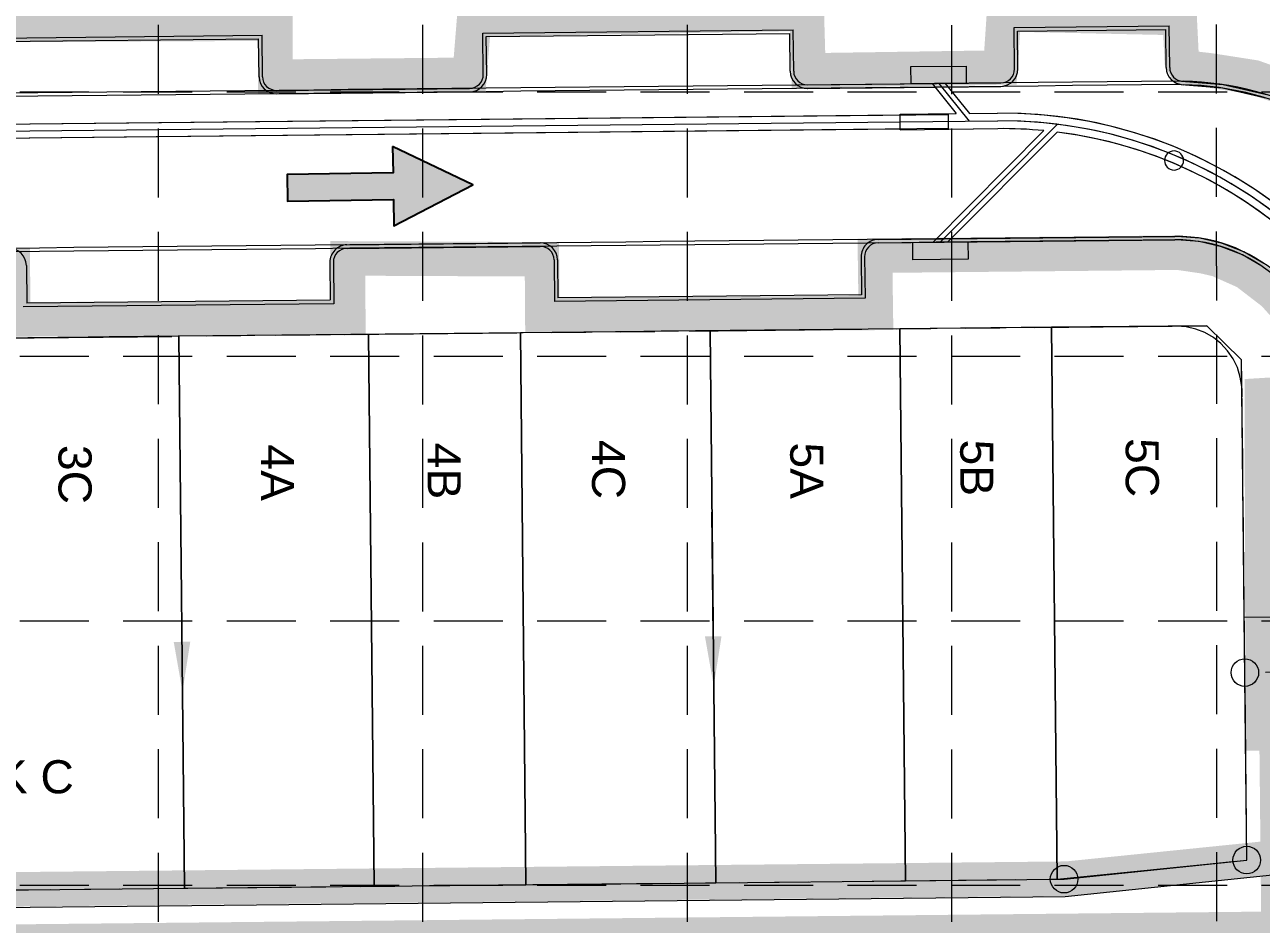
# Model space of a CAD drawing. Extents: x 2509062 to 2510599, y 7103311 to 7105769.
# Drawn here: x 2510002.9 to 2510182.1, y 7105109.3 to 7105239.7 of the extents above; entities that cross this region are included whole.
import ezdxf
from ezdxf.enums import TextEntityAlignment as Align

# ---------------------------------------------------------------- set-up
doc = ezdxf.new("R2010")
doc.units = 0
doc.header["$LTSCALE"] = 40
doc.header["$MEASUREMENT"] = 0
for name, pattern in [('DASHED', [0.75, 0.5, -0.25]), ('HIDDEN', [0.375, 0.25, -0.125]), ('PHANTOM2', [1.25, 0.625, -0.125, 0.125, -0.125, 0.125, -0.125])]:
    doc.linetypes.add(name, pattern=pattern)
for name, color, linetype in [('1 EROSION BLANKET', 84, 'Continuous'), ('C-FLOW-ARRW-2', 7, 'Continuous'), ('C-TOPO-TINN-BACK', 4, 'Continuous'), ('C-TOPO-TINN-CONST', 5, 'Continuous'), ('C-TOPO-TINN-FACE', 2, 'Continuous'), ('C-TOPO-TINN-RTWY', 3, 'Continuous'), ('GRID', 254, 'DASHED'), ('STORM', 5, 'Continuous'), ('XHO461B_PT$0$V-BNDY-N-P2', 2, 'PHANTOM2'), ('XHO461C_PT$0$V-AREA', 6, 'Continuous'), ('XHO461C_PT$0$V-BNDY-N-P3', 3, 'PHANTOM2'), ('XHO461C_PT$0$V-PROP-CORN-N', 2, 'Continuous'), ('XHO461C_PT$0$V-PROP-SUBD-IDEN-BLOK-N-P3', 7, 'Continuous'), ('XHO461C_PT$0$V-PROP-SUBD-IDEN-N-P3', 7, 'Continuous'), ('XHO461C_PT$0$V-PROP-SUBD-N-P3', 7, 'Continuous'), ('XHO461C_PT$0$V-RWAY-CNTR-DETL-N-P3', 2, 'Continuous'), ('XHO461C_PT$0$V-RWAY-LINE-N-P3', 4, 'PHANTOM2'), ('XHO461C_PV$0$C-PHASE-BNDY', 3, 'Continuous'), ('XHO461C_PV$0$C-ROAD-BACK-N', 4, 'Continuous'), ('XHO461C_PV$0$C-ROAD-FACE-N', 2, 'Continuous'), ('XHO461C_PV$0$C-ROAD-FACE-PH2', 12, 'Continuous')]:
    doc.layers.add(name, color=color, linetype=linetype)
doc.styles.get("Standard").update_dxf_attribs({"font": 'ARIAL.TTF'})

msp = doc.modelspace()

# ---------------------------------------------------------------- linework, layer by layer
msp.add_lwpolyline([(2510056.24, 7105222.08), (2510056.3, 7105218.25), (2510040.94, 7105218), (2510041, 7105214.16), (2510056.36, 7105214.41), (2510056.42, 7105210.57), (2510067.85, 7105216.51), (2510056.24, 7105222.08)], close=True)
at = {"color": 254}
for points in [[(2510056.42, 7105210.57), (2510056.24, 7105222.08), (2510067.85, 7105216.51), (2510056.24, 7105222.08)], [(2510040.94, 7105218), (2510041, 7105214.16), (2510056.3, 7105218.25), (2510056.36, 7105214.41)]]:
    msp.add_solid(points, dxfattribs=at)
at = {"layer": '1 EROSION BLANKET', "linetype": 'Continuous', "const_width": 5}
for points in [[(2510189.57, 7105229.14), (2510181.09, 7105232.12), (2510174.69, 7105233.12), (2510171.18, 7105233.53), (2510170.62, 7105234.65), (2510170.32, 7105240.7), (2510144.85, 7105241.25), (2510144.33, 7105233.53), (2510140.47, 7105233.47), (2510116.52, 7105233.11), (2510116.28, 7105241.32), (2510068.05, 7105240.51), (2510067.4, 7105232.48), (2510039.23, 7105232.2), (2510039.23, 7105239.89), (2509990.6, 7105239.67)], [(2509972.72, 7105204.34), (2510001.19, 7105204.75), (2510001.25, 7105197.03), (2510049.82, 7105197.22), (2510049.74, 7105205.86), (2510077.88, 7105205.73), (2510077.94, 7105197.66), (2510126.28, 7105197.96), (2510126.16, 7105206.25), (2510170.14, 7105206.69), (2510173.82, 7105206.15), (2510175.85, 7105205.68), (2510179.91, 7105203.87), (2510183.93, 7105200.78), (2510185.9, 7105198.59)], [(2510189.87, 7105186.49), (2510182.23, 7105186.02), (2510182.36, 7105137.02), (2510190.55, 7105137.14)], [(2510185.9, 7105119.77), (2510182.83, 7105118.89), (2510153.95, 7105115.95), (2509990.09, 7105114.29)]]:
    msp.add_lwpolyline(points, dxfattribs=at)
at = {"layer": 'C-FLOW-ARRW-2', "color": 7, "lineweight": 0}
for p, q in [((2510025.71, 7105150.28), (2510025.53, 7105168.27)), ((2510102.71, 7105151.07), (2510102.52, 7105169.06))]:
    msp.add_line(p, q, dxfattribs=at)
for points in [[(2510026.91, 7105150.3), (2510025.78, 7105143.08), (2510024.51, 7105150.27)], [(2510103.91, 7105151.08), (2510102.78, 7105143.87), (2510101.51, 7105151.06)]]:
    msp.add_solid(points, dxfattribs=at)
at = {"layer": 'C-TOPO-TINN-BACK', "color": 7, "lineweight": 0}
for p, q in [((2510109.8, 7105230.94, 715.03), (2510104.8, 7105230.89, 715.06)), ((2510114.8, 7105230.99, 715.01), (2510109.8, 7105230.94, 715.03)), ((2510119.8, 7105231.04, 714.98), (2510114.8, 7105230.99, 715.01)), ((2510124.8, 7105231.09, 714.96), (2510119.8, 7105231.04, 714.98)), ((2510129.8, 7105231.14, 714.93), (2510124.8, 7105231.09, 714.96)), ((2510134.8, 7105231.19, 714.91), (2510129.8, 7105231.14, 714.93)), ((2510139.8, 7105231.25, 714.88), (2510134.8, 7105231.19, 714.91)), ((2510144.8, 7105231.3, 714.86), (2510139.8, 7105231.25, 714.88)), ((2510149.8, 7105231.35, 714.83), (2510144.8, 7105231.3, 714.86)), ((2510154.8, 7105231.4, 714.81), (2510149.8, 7105231.35, 714.83)), ((2510159.8, 7105231.45, 714.78), (2510154.8, 7105231.4, 714.81)), ((2510164.8, 7105231.5, 714.76), (2510159.8, 7105231.45, 714.78)), ((2510169.94, 7105231.55, 714.73), (2510164.8, 7105231.5, 714.76)), ((2510176.63, 7105231.04, 714.7), (2510169.94, 7105231.55, 714.73)), ((2510183.17, 7105229.53, 714.66), (2510176.63, 7105231.04, 714.7)), ((2510004.81, 7105229.86, 715.56), (2509999.81, 7105229.81, 715.58)), ((2510009.8, 7105229.91, 715.53), (2510004.81, 7105229.86, 715.56)), ((2510014.8, 7105229.97, 715.51), (2510009.8, 7105229.91, 715.53)), ((2510019.8, 7105230.02, 715.48), (2510014.8, 7105229.97, 715.51)), ((2510024.8, 7105230.07, 715.46), (2510019.8, 7105230.02, 715.48)), ((2510029.8, 7105230.12, 715.43), (2510024.8, 7105230.07, 715.46)), ((2510034.8, 7105230.17, 715.41), (2510029.8, 7105230.12, 715.43)), ((2510039.8, 7105230.22, 715.38), (2510034.8, 7105230.17, 715.41)), ((2510044.8, 7105230.27, 715.36), (2510039.8, 7105230.22, 715.38)), ((2510049.8, 7105230.32, 715.33), (2510044.8, 7105230.27, 715.36)), ((2510054.8, 7105230.38, 715.31), (2510049.8, 7105230.32, 715.33)), ((2510059.8, 7105230.43, 715.28), (2510054.8, 7105230.38, 715.31)), ((2510064.8, 7105230.48, 715.26), (2510059.8, 7105230.43, 715.28)), ((2510069.8, 7105230.53, 715.23), (2510064.8, 7105230.48, 715.26)), ((2510074.8, 7105230.58, 715.21), (2510069.8, 7105230.53, 715.23)), ((2510079.8, 7105230.63, 715.18), (2510074.8, 7105230.58, 715.21)), ((2510084.8, 7105230.68, 715.16), (2510079.8, 7105230.63, 715.18)), ((2510089.8, 7105230.73, 715.13), (2510084.8, 7105230.68, 715.16)), ((2510094.8, 7105230.78, 715.11), (2510089.8, 7105230.73, 715.13)), ((2510099.8, 7105230.84, 715.08), (2510094.8, 7105230.78, 715.11)), ((2510104.8, 7105230.89, 715.06), (2510099.8, 7105230.84, 715.08)), ((2510080.04, 7105207.63, 715.18), (2510075.04, 7105207.58, 715.21)), ((2510085.04, 7105207.68, 715.16), (2510080.04, 7105207.63, 715.18)), ((2510090.04, 7105207.73, 715.13), (2510085.04, 7105207.68, 715.16)), ((2510095.04, 7105207.79, 715.11), (2510090.04, 7105207.73, 715.13)), ((2510100.04, 7105207.84, 715.08), (2510095.04, 7105207.79, 715.11)), ((2510105.04, 7105207.89, 715.06), (2510100.04, 7105207.84, 715.08)), ((2510110.03, 7105207.94, 715.03), (2510105.04, 7105207.89, 715.06)), ((2510115.03, 7105207.99, 715.01), (2510110.03, 7105207.94, 715.03)), ((2510120.03, 7105208.04, 714.98), (2510115.03, 7105207.99, 715.01)), ((2510125.03, 7105208.09, 714.96), (2510120.03, 7105208.04, 714.98)), ((2510130.03, 7105208.14, 714.93), (2510125.03, 7105208.09, 714.96)), ((2510135.03, 7105208.2, 714.91), (2510130.03, 7105208.14, 714.93)), ((2510140.03, 7105208.25, 714.88), (2510135.03, 7105208.2, 714.91)), ((2510145.03, 7105208.3, 714.86), (2510140.03, 7105208.25, 714.88)), ((2510150.03, 7105208.35, 714.83), (2510145.03, 7105208.3, 714.86)), ((2510155.03, 7105208.4, 714.81), (2510150.03, 7105208.35, 714.83)), ((2510160.03, 7105208.45, 714.78), (2510155.03, 7105208.4, 714.81)), ((2510165.03, 7105208.5, 714.76), (2510160.03, 7105208.45, 714.78)), ((2510169.89, 7105208.55, 714.73), (2510165.03, 7105208.5, 714.76)), ((2510173.16, 7105208.3, 714.7), (2510169.89, 7105208.55, 714.73)), ((2510176.36, 7105207.56, 714.66), (2510173.16, 7105208.3, 714.7)), ((2510005.04, 7105206.86, 715.56), (2510000.04, 7105206.81, 715.58)), ((2510010.04, 7105206.92, 715.53), (2510005.04, 7105206.86, 715.56)), ((2510015.04, 7105206.97, 715.51), (2510010.04, 7105206.92, 715.53)), ((2510020.04, 7105207.02, 715.48), (2510015.04, 7105206.97, 715.51)), ((2510025.04, 7105207.07, 715.46), (2510020.04, 7105207.02, 715.48)), ((2510030.04, 7105207.12, 715.43), (2510025.04, 7105207.07, 715.46)), ((2510035.04, 7105207.17, 715.41), (2510030.04, 7105207.12, 715.43)), ((2510040.04, 7105207.22, 715.38), (2510035.04, 7105207.17, 715.41)), ((2510045.04, 7105207.27, 715.36), (2510040.04, 7105207.22, 715.38)), ((2510050.04, 7105207.33, 715.33), (2510045.04, 7105207.27, 715.36)), ((2510055.04, 7105207.38, 715.31), (2510050.04, 7105207.33, 715.33)), ((2510060.04, 7105207.43, 715.28), (2510055.04, 7105207.38, 715.31)), ((2510065.04, 7105207.48, 715.26), (2510060.04, 7105207.43, 715.28)), ((2510070.04, 7105207.53, 715.23), (2510065.04, 7105207.48, 715.26)), ((2510075.04, 7105207.58, 715.21), (2510070.04, 7105207.53, 715.23)), ((2510179.41, 7105206.36, 714.63), (2510176.36, 7105207.56, 714.66)), ((2510182.25, 7105204.72, 714.6), (2510179.41, 7105206.36, 714.63))]:
    msp.add_line(p, q, dxfattribs=at)
at = {"layer": 'C-TOPO-TINN-CONST', "color": 7, "lineweight": 0}
for p, q in [((2510102.25, 7105195.36, 715.32), (2510102.31, 7105190.36, 715.5)), ((2510025.26, 7105194.57, 715.71), (2510025.31, 7105189.57, 716)), ((2510102.31, 7105190.36, 715.5), (2510102.98, 7105124.36, 714.8)), ((2510025.31, 7105189.57, 716), (2510025.98, 7105123.57, 715.3)), ((2510025.98, 7105123.57, 715.3), (2510026.08, 7105114.57, 715.2)), ((2510102.98, 7105124.36, 714.8), (2510103.07, 7105115.36, 714.7))]:
    msp.add_line(p, q, dxfattribs=at)
at = {"layer": 'C-TOPO-TINN-FACE', "color": 7, "lineweight": 0}
for p, q in [((2510159.8, 7105230.95, 714.28), (2510154.8, 7105230.9, 714.31)), ((2510164.8, 7105231, 714.26), (2510159.8, 7105230.95, 714.28)), ((2510169.94, 7105231.05, 714.23), (2510164.8, 7105231, 714.26)), ((2510176.55, 7105230.54, 714.2), (2510169.94, 7105231.05, 714.23)), ((2510004.81, 7105229.36, 715.06), (2509999.81, 7105229.31, 715.08)), ((2510009.81, 7105229.41, 715.03), (2510004.81, 7105229.36, 715.06)), ((2510014.81, 7105229.47, 715.01), (2510009.81, 7105229.41, 715.03)), ((2510019.81, 7105229.52, 714.98), (2510014.81, 7105229.47, 715.01)), ((2510024.81, 7105229.57, 714.96), (2510019.81, 7105229.52, 714.98)), ((2510029.81, 7105229.62, 714.93), (2510024.81, 7105229.57, 714.96)), ((2510034.81, 7105229.67, 714.91), (2510029.81, 7105229.62, 714.93)), ((2510039.81, 7105229.72, 714.88), (2510034.81, 7105229.67, 714.91)), ((2510044.81, 7105229.77, 714.86), (2510039.81, 7105229.72, 714.88)), ((2510049.81, 7105229.82, 714.83), (2510044.81, 7105229.77, 714.86)), ((2510054.81, 7105229.88, 714.81), (2510049.81, 7105229.82, 714.83)), ((2510059.81, 7105229.93, 714.78), (2510054.81, 7105229.88, 714.81)), ((2510064.81, 7105229.98, 714.76), (2510059.81, 7105229.93, 714.78)), ((2510069.81, 7105230.03, 714.73), (2510064.81, 7105229.98, 714.76)), ((2510074.81, 7105230.08, 714.71), (2510069.81, 7105230.03, 714.73)), ((2510079.81, 7105230.13, 714.68), (2510074.81, 7105230.08, 714.71)), ((2510084.81, 7105230.18, 714.66), (2510079.81, 7105230.13, 714.68)), ((2510089.81, 7105230.23, 714.63), (2510084.81, 7105230.18, 714.66)), ((2510094.81, 7105230.28, 714.61), (2510089.81, 7105230.23, 714.63)), ((2510099.81, 7105230.34, 714.58), (2510094.81, 7105230.28, 714.61)), ((2510104.8, 7105230.39, 714.56), (2510099.81, 7105230.34, 714.58)), ((2510109.8, 7105230.44, 714.53), (2510104.8, 7105230.39, 714.56)), ((2510114.8, 7105230.49, 714.51), (2510109.8, 7105230.44, 714.53)), ((2510119.8, 7105230.54, 714.48), (2510114.8, 7105230.49, 714.51)), ((2510124.8, 7105230.59, 714.46), (2510119.8, 7105230.54, 714.48)), ((2510129.8, 7105230.64, 714.43), (2510124.8, 7105230.59, 714.46)), ((2510134.8, 7105230.69, 714.41), (2510129.8, 7105230.64, 714.43)), ((2510139.8, 7105230.75, 714.38), (2510134.8, 7105230.69, 714.41)), ((2510144.8, 7105230.8, 714.36), (2510139.8, 7105230.75, 714.38)), ((2510149.8, 7105230.85, 714.33), (2510144.8, 7105230.8, 714.36)), ((2510154.8, 7105230.9, 714.31), (2510149.8, 7105230.85, 714.33)), ((2510183.02, 7105229.06, 714.16), (2510176.55, 7105230.54, 714.2)), ((2510035.03, 7105207.67, 714.91), (2510030.03, 7105207.62, 714.93)), ((2510040.03, 7105207.72, 714.88), (2510035.03, 7105207.67, 714.91)), ((2510045.03, 7105207.77, 714.86), (2510040.03, 7105207.72, 714.88)), ((2510050.03, 7105207.83, 714.83), (2510045.03, 7105207.77, 714.86)), ((2510055.03, 7105207.88, 714.81), (2510050.03, 7105207.83, 714.83)), ((2510060.03, 7105207.93, 714.78), (2510055.03, 7105207.88, 714.81)), ((2510065.03, 7105207.98, 714.76), (2510060.03, 7105207.93, 714.78)), ((2510070.03, 7105208.03, 714.73), (2510065.03, 7105207.98, 714.76)), ((2510075.03, 7105208.08, 714.71), (2510070.03, 7105208.03, 714.73)), ((2510080.03, 7105208.13, 714.68), (2510075.03, 7105208.08, 714.71)), ((2510085.03, 7105208.18, 714.66), (2510080.03, 7105208.13, 714.68)), ((2510090.03, 7105208.23, 714.63), (2510085.03, 7105208.18, 714.66)), ((2510095.03, 7105208.29, 714.61), (2510090.03, 7105208.23, 714.63)), ((2510100.03, 7105208.34, 714.58), (2510095.03, 7105208.29, 714.61)), ((2510105.03, 7105208.39, 714.56), (2510100.03, 7105208.34, 714.58)), ((2510110.03, 7105208.44, 714.53), (2510105.03, 7105208.39, 714.56)), ((2510115.03, 7105208.49, 714.51), (2510110.03, 7105208.44, 714.53)), ((2510120.03, 7105208.54, 714.48), (2510115.03, 7105208.49, 714.51)), ((2510125.03, 7105208.59, 714.46), (2510120.03, 7105208.54, 714.48)), ((2510130.03, 7105208.64, 714.43), (2510125.03, 7105208.59, 714.46)), ((2510135.03, 7105208.7, 714.41), (2510130.03, 7105208.64, 714.43)), ((2510140.03, 7105208.75, 714.38), (2510135.03, 7105208.7, 714.41)), ((2510145.03, 7105208.8, 714.36), (2510140.03, 7105208.75, 714.38)), ((2510150.03, 7105208.85, 714.33), (2510145.03, 7105208.8, 714.36)), ((2510155.03, 7105208.9, 714.31), (2510150.03, 7105208.85, 714.33)), ((2510160.03, 7105208.95, 714.28), (2510155.03, 7105208.9, 714.31)), ((2510165.03, 7105209, 714.26), (2510160.03, 7105208.95, 714.28)), ((2510169.89, 7105209.05, 714.23), (2510165.03, 7105209, 714.26)), ((2510173.24, 7105208.79, 714.2), (2510169.89, 7105209.05, 714.23)), ((2510176.51, 7105208.04, 714.16), (2510173.24, 7105208.79, 714.2)), ((2510179.63, 7105206.81, 714.13), (2510176.51, 7105208.04, 714.16)), ((2510005.04, 7105207.36, 715.06), (2510000.04, 7105207.31, 715.08)), ((2510010.04, 7105207.42, 715.03), (2510005.04, 7105207.36, 715.06)), ((2510015.03, 7105207.47, 715.01), (2510010.04, 7105207.42, 715.03)), ((2510020.03, 7105207.52, 714.98), (2510015.03, 7105207.47, 715.01)), ((2510025.03, 7105207.57, 714.96), (2510020.03, 7105207.52, 714.98)), ((2510030.03, 7105207.62, 714.93), (2510025.03, 7105207.57, 714.96)), ((2510182.53, 7105205.13, 714.1), (2510179.63, 7105206.81, 714.13))]:
    msp.add_line(p, q, dxfattribs=at)
at = {"layer": 'C-TOPO-TINN-RTWY', "color": 7, "lineweight": 0}
for p, q in [((2510075.16, 7105195.08, 715.47), (2510070.17, 7105195.03, 715.49)), ((2510080.16, 7105195.13, 715.44), (2510075.16, 7105195.08, 715.47)), ((2510085.16, 7105195.18, 715.42), (2510080.16, 7105195.13, 715.44)), ((2510090.16, 7105195.24, 715.39), (2510085.16, 7105195.18, 715.42)), ((2510095.16, 7105195.29, 715.37), (2510090.16, 7105195.24, 715.39)), ((2510100.16, 7105195.34, 715.34), (2510095.16, 7105195.29, 715.37)), ((2510105.16, 7105195.39, 715.32), (2510100.16, 7105195.34, 715.34)), ((2510110.16, 7105195.44, 715.29), (2510105.16, 7105195.39, 715.32)), ((2510115.16, 7105195.49, 715.27), (2510110.16, 7105195.44, 715.29)), ((2510120.16, 7105195.54, 715.24), (2510115.16, 7105195.49, 715.27)), ((2510125.16, 7105195.59, 715.22), (2510120.16, 7105195.54, 715.24)), ((2510130.16, 7105195.64, 715.19), (2510125.16, 7105195.59, 715.22)), ((2510135.16, 7105195.7, 715.17), (2510130.16, 7105195.64, 715.19)), ((2510140.16, 7105195.75, 715.14), (2510135.16, 7105195.7, 715.17)), ((2510145.16, 7105195.8, 715.12), (2510140.16, 7105195.75, 715.14)), ((2510150.16, 7105195.85, 715.09), (2510145.16, 7105195.8, 715.12)), ((2510155.16, 7105195.9, 715.07), (2510150.16, 7105195.85, 715.09)), ((2510160.16, 7105195.95, 715.04), (2510155.16, 7105195.9, 715.07)), ((2510165.16, 7105196, 715.02), (2510160.16, 7105195.95, 715.04)), ((2510169.87, 7105196.05, 714.99), (2510165.16, 7105196, 715.02)), ((2510171.28, 7105195.94, 714.96), (2510169.87, 7105196.05, 714.99)), ((2510172.66, 7105195.62, 714.92), (2510171.28, 7105195.94, 714.96)), ((2510173.98, 7105195.11, 714.89), (2510172.66, 7105195.62, 714.92)), ((2510175.2, 7105194.4, 714.86), (2510173.98, 7105195.11, 714.89)), ((2510005.17, 7105194.37, 715.82), (2510000.17, 7105194.31, 715.84)), ((2510010.17, 7105194.42, 715.79), (2510005.17, 7105194.37, 715.82)), ((2510015.17, 7105194.47, 715.77), (2510010.17, 7105194.42, 715.79)), ((2510020.17, 7105194.52, 715.74), (2510015.17, 7105194.47, 715.77)), ((2510025.17, 7105194.57, 715.72), (2510020.17, 7105194.52, 715.74)), ((2510030.17, 7105194.62, 715.69), (2510025.17, 7105194.57, 715.72)), ((2510035.17, 7105194.67, 715.67), (2510030.17, 7105194.62, 715.69)), ((2510040.17, 7105194.72, 715.64), (2510035.17, 7105194.67, 715.67)), ((2510045.17, 7105194.77, 715.62), (2510040.17, 7105194.72, 715.64)), ((2510050.17, 7105194.83, 715.59), (2510045.17, 7105194.77, 715.62)), ((2510055.17, 7105194.88, 715.57), (2510050.17, 7105194.83, 715.59)), ((2510060.17, 7105194.93, 715.54), (2510055.17, 7105194.88, 715.57)), ((2510065.17, 7105194.98, 715.52), (2510060.17, 7105194.93, 715.54)), ((2510070.17, 7105195.03, 715.49), (2510065.17, 7105194.98, 715.52)), ((2510176.31, 7105193.51, 714.82), (2510175.2, 7105194.4, 714.86)), ((2510177.27, 7105192.47, 714.79), (2510176.31, 7105193.51, 714.82)), ((2510178.07, 7105191.3, 714.76), (2510177.27, 7105192.47, 714.79)), ((2510178.69, 7105190.03, 714.72), (2510178.07, 7105191.3, 714.76)), ((2510179.11, 7105188.67, 714.69), (2510178.69, 7105190.03, 714.72)), ((2510179.32, 7105187.27, 714.66), (2510179.11, 7105188.67, 714.69)), ((2510179.38, 7105183.86, 714.62), (2510179.32, 7105187.27, 714.66)), ((2510179.43, 7105178.86, 714.59), (2510179.38, 7105183.86, 714.62)), ((2510179.48, 7105173.86, 714.55), (2510179.43, 7105178.86, 714.59)), ((2510179.53, 7105168.86, 714.52), (2510179.48, 7105173.86, 714.55)), ((2510179.58, 7105163.86, 714.49), (2510179.53, 7105168.86, 714.52)), ((2510179.63, 7105158.86, 714.45), (2510179.58, 7105163.86, 714.49)), ((2510179.68, 7105153.86, 714.42), (2510179.63, 7105158.86, 714.45)), ((2510179.68, 7105153.86, 714.42), (2510192.18, 7105153.99, 714.16)), ((2510180.04, 7105118.65, 714.2), (2510179.68, 7105153.86, 714.42)), ((2510152.57, 7105115.87, 714.4), (2510180.04, 7105118.65, 714.2)), ((2509998.58, 7105114.29, 715.4), (2510026.08, 7105114.57, 715.2)), ((2510026.08, 7105114.57, 715.2), (2510053.58, 7105114.86, 715)), ((2510053.58, 7105114.86, 715), (2510075.57, 7105115.08, 714.9)), ((2510075.57, 7105115.08, 714.9), (2510103.07, 7105115.36, 714.7)), ((2510103.07, 7105115.36, 714.7), (2510130.57, 7105115.64, 714.5)), ((2510130.57, 7105115.64, 714.5), (2510152.57, 7105115.87, 714.4))]:
    msp.add_line(p, q, dxfattribs=at)
at = {"layer": 'GRID', "color": 252, "linetype": 'HIDDEN', "lineweight": 0}
for p, q in [((2510022.29, 7103504.71), (2510022.29, 7105728.4)), ((2510060.62, 7103504.7), (2510060.62, 7105728.4)), ((2510098.96, 7103504.7), (2510098.96, 7105728.4)), ((2510137.3, 7103504.69), (2510137.3, 7105728.4)), ((2510175.82, 7103504.78), (2510175.64, 7105728.4)), ((2509102.19, 7105230.01), (2510559.01, 7105230.01)), ((2509102.19, 7105191.68), (2510559.01, 7105191.68)), ((2509102.19, 7105153.34), (2510559.01, 7105153.34)), ((2509102.19, 7105115), (2510559.01, 7105115))]:
    msp.add_line(p, q, dxfattribs=at)
at = {"layer": 'STORM', "lineweight": 0}
for p, q in [((2510131.37, 7105233.66), (2510139.37, 7105233.74)), ((2510131.37, 7105233.66), (2510139.37, 7105233.74)), ((2510131.39, 7105231.16), (2510131.37, 7105233.66)), ((2510131.39, 7105231.16), (2510131.37, 7105233.66)), ((2510139.37, 7105233.74), (2510139.39, 7105231.24)), ((2510139.37, 7105233.74), (2510139.39, 7105231.24)), ((2510139.39, 7105231.24), (2510131.39, 7105231.16)), ((2510139.39, 7105231.24), (2510131.39, 7105231.16)), ((2510134.44, 7105231.19), (2510137.94, 7105226.85)), ((2510134.44, 7105231.19), (2510137.94, 7105226.85)), ((2510135.39, 7105231.2), (2510139.8, 7105225.75)), ((2510135.39, 7105231.2), (2510139.8, 7105225.75)), ((2510136.35, 7105231.21), (2510139.85, 7105226.87)), ((2510136.35, 7105231.21), (2510139.85, 7105226.87)), ((2509747.15, 7105221.73), (2510129.8, 7105225.65)), ((2509747.15, 7105221.73), (2510129.8, 7105225.65)), ((2509747.15, 7105221.73), (2510129.8, 7105225.65)), ((2509747.15, 7105221.73), (2510129.8, 7105225.65)), ((2509747.15, 7105221.73), (2510129.8, 7105225.65)), ((2509747.15, 7105221.73), (2510129.8, 7105225.65)), ((2509747.15, 7105221.73), (2510129.8, 7105225.65)), ((2509747.15, 7105221.73), (2510129.8, 7105225.65)), ((2509876.16, 7105224.05), (2510136.79, 7105226.72)), ((2509876.16, 7105224.05), (2510129.79, 7105226.65)), ((2510129.79, 7105226.77), (2510137.94, 7105226.85)), ((2510129.81, 7105224.52), (2510129.79, 7105226.77)), ((2510129.8, 7105225.65), (2510143.94, 7105225.79)), ((2510129.8, 7105225.65), (2510143.94, 7105225.79)), ((2510136.79, 7105226.84), (2510137.94, 7105226.85)), ((2510136.81, 7105224.59), (2510136.79, 7105226.84)), ((2510139.85, 7105226.87), (2510143.93, 7105226.92)), ((2510139.85, 7105226.87), (2510143.93, 7105226.92)), ((2509747.22, 7105220.73), (2510129.81, 7105224.65)), ((2509873.11, 7105222.02), (2510136.81, 7105224.72)), ((2510129.81, 7105224.52), (2510143.96, 7105224.67)), ((2510134.56, 7105208.19), (2510150.65, 7105224.38)), ((2510134.56, 7105208.19), (2510150.65, 7105224.38)), ((2510135.62, 7105208.2), (2510152.61, 7105225.3)), ((2510135.62, 7105208.2), (2510152.61, 7105225.3)), ((2510136.69, 7105208.22), (2510152.55, 7105224.17)), ((2510136.69, 7105208.22), (2510152.55, 7105224.17)), ((2510136.81, 7105224.59), (2510143.96, 7105224.67)), ((2510131.62, 7105208.16), (2510139.62, 7105208.25)), ((2510131.62, 7105208.16), (2510139.62, 7105208.25)), ((2510131.65, 7105205.66), (2510131.62, 7105208.16)), ((2510131.65, 7105205.66), (2510131.62, 7105208.16)), ((2510139.62, 7105208.25), (2510139.65, 7105205.75)), ((2510139.62, 7105208.25), (2510139.65, 7105205.75)), ((2510139.65, 7105205.75), (2510131.65, 7105205.66)), ((2510139.65, 7105205.75), (2510131.65, 7105205.66))]:
    msp.add_line(p, q, dxfattribs=at)
for radius, start, end in [(66.12, 0.5865, 90.5865), (66.13, 12.0633, 90.5865), (65, 0.5865, 90.5865), (65, 12.0633, 90.5865), (63.88, 84.5773, 90.5865), (63.88, 84.5773, 90.5865), (63.88, 0.5865, 82.857), (63.88, 12.0633, 82.857)]:
    msp.add_arc((2510144.61, 7105160.79), radius, start, end, dxfattribs=at)
at = {"layer": 'XHO461B_PT$0$V-BNDY-N-P2', "color": 7, "lineweight": 0}
for p, q in [((2510227.76, 7105146.31), (2510179.77, 7105145.82)), ((2510180.04, 7105118.65), (2510179.77, 7105145.82)), ((2510153.57, 7105115.88), (2510180.04, 7105118.65)), ((2509821.59, 7105112.48), (2510153.57, 7105115.88))]:
    msp.add_line(p, q, dxfattribs=at)
at = {"layer": 'XHO461C_PT$0$V-AREA', "color": 7, "lineweight": 0}
for p, q in [((2510074.76, 7105195.08), (2510052.76, 7105194.85)), ((2510102.25, 7105195.36), (2510074.76, 7105195.08)), ((2510074.76, 7105195.08), (2510075.57, 7105115.08)), ((2510075.57, 7105115.08), (2510074.76, 7105195.08)), ((2510129.75, 7105195.64), (2510102.25, 7105195.36)), ((2510102.25, 7105195.36), (2510103.07, 7105115.36)), ((2510103.07, 7105115.36), (2510102.25, 7105195.36)), ((2510151.75, 7105195.87), (2510129.75, 7105195.64)), ((2510129.75, 7105195.64), (2510130.57, 7105115.64)), ((2510130.57, 7105115.64), (2510129.75, 7105195.64)), ((2510174.25, 7105196.1), (2510151.75, 7105195.87)), ((2510151.75, 7105195.87), (2510152.57, 7105115.87)), ((2510152.57, 7105115.87), (2510151.75, 7105195.87)), ((2510179.3, 7105191.15), (2510174.25, 7105196.1)), ((2510025.26, 7105194.57), (2509997.76, 7105194.29)), ((2510052.76, 7105194.85), (2510025.26, 7105194.57)), ((2510025.26, 7105194.57), (2510026.08, 7105114.57)), ((2510026.08, 7105114.57), (2510025.26, 7105194.57)), ((2510052.76, 7105194.85), (2510053.58, 7105114.86)), ((2510053.58, 7105114.86), (2510052.76, 7105194.85)), ((2510179.77, 7105145.82), (2510179.3, 7105191.15)), ((2510180.04, 7105118.65), (2510179.77, 7105145.82)), ((2510153.57, 7105115.88), (2510180.04, 7105118.65)), ((2509998.58, 7105114.29), (2510026.08, 7105114.57)), ((2510026.08, 7105114.57), (2510053.58, 7105114.86)), ((2510053.58, 7105114.86), (2510075.57, 7105115.08)), ((2510075.57, 7105115.08), (2510103.07, 7105115.36)), ((2510103.07, 7105115.36), (2510130.57, 7105115.64)), ((2510130.57, 7105115.64), (2510152.57, 7105115.87)), ((2510152.57, 7105115.87), (2510153.57, 7105115.88))]:
    msp.add_line(p, q, dxfattribs=at)
at = {"layer": 'XHO461C_PT$0$V-BNDY-N-P3', "color": 7, "lineweight": 0}
for p, q in [((2510227.76, 7105146.31), (2510179.77, 7105145.82)), ((2510180.04, 7105118.65), (2510179.77, 7105145.82)), ((2510153.57, 7105115.88), (2510180.04, 7105118.65)), ((2509821.59, 7105112.48), (2510153.57, 7105115.88))]:
    msp.add_line(p, q, dxfattribs=at)
at = {"layer": 'XHO461C_PT$0$V-PROP-CORN-N', "color": 7, "lineweight": 0}
for centre in [(2510179.77, 7105145.82), (2510180.04, 7105118.65), (2510153.57, 7105115.88)]:
    msp.add_circle(centre, 2, dxfattribs=at)
at = {"layer": 'XHO461C_PT$0$V-PROP-SUBD-N-P3', "color": 7, "lineweight": 0}
for p, q in [((2510075.57, 7105115.08), (2510074.76, 7105195.08)), ((2510103.07, 7105115.36), (2510102.25, 7105195.36)), ((2510130.57, 7105115.64), (2510129.75, 7105195.64)), ((2510152.57, 7105115.87), (2510151.75, 7105195.87)), ((2510026.08, 7105114.57), (2510025.26, 7105194.57)), ((2510053.58, 7105114.86), (2510052.76, 7105194.85))]:
    msp.add_line(p, q, dxfattribs=at)
at = {"layer": 'XHO461C_PT$0$V-RWAY-CNTR-DETL-N-P3', "color": 7, "lineweight": 0}
for start, end in [(0, 180), (180, 0)]:
    msp.add_arc((2510169.5, 7105220.05), 1.38, start, end, dxfattribs=at)
at = {"layer": 'XHO461C_PT$0$V-RWAY-LINE-N-P3', "color": 7, "lineweight": 0}
for p, q in [((2509799.27, 7105192.26), (2510174.25, 7105196.1)), ((2510179.3, 7105191.15), (2510174.25, 7105196.1)), ((2510179.77, 7105145.82), (2510179.3, 7105191.15)), ((2510153.57, 7105115.88), (2510180.04, 7105118.65)), ((2509821.59, 7105112.48), (2510153.57, 7105115.88))]:
    msp.add_line(p, q, dxfattribs=at)
msp.add_arc((2510169.85, 7105186.55), 57.5, 0.5865, 90.5865, dxfattribs=at)
at = {"layer": 'XHO461C_PV$0$C-PHASE-BNDY', "color": 7, "const_width": 5}
for points in [[(2510322.72, 7105150.94), (2510322.77, 7105146.28), (2510184.28, 7105144.86), (2510184.65, 7105108.7), (2509754.67, 7105104.3), (2509756.85, 7104891.31), (2509364.37, 7104887.29), (2509360.8, 7105235.77), (2509198.02, 7105234.75), (2509197.9, 7105245.33)], [(2510330.97, 7104221.41), (2510330.97, 7104221.41), (2509985.5, 7104217.79), (2509984.67, 7104350.11), (2509956.87, 7104350.11), (2509952.34, 7104795.8), (2509803.34, 7104794.28), (2509798.29, 7104799.23), (2509797.35, 7104891.72), (2509756.85, 7104891.31), (2509754.67, 7105104.3), (2510184.65, 7105108.7), (2510184.28, 7105144.86), (2510321.28, 7105145.14), (2510321.3, 7105142.86)]]:
    msp.add_lwpolyline(points, dxfattribs=at)
at = {"layer": 'XHO461C_PV$0$C-ROAD-BACK-N', "color": 7, "lineweight": 0}
for p, q in [((2509992.32, 7105237.74), (2510037.32, 7105238.2)), ((2510037.38, 7105232.2), (2510037.32, 7105238.2)), ((2510069.31, 7105238.53), (2510114.31, 7105238.99)), ((2510069.38, 7105232.53), (2510069.31, 7105238.53)), ((2510114.37, 7105232.99), (2510114.31, 7105238.99)), ((2510146.31, 7105239.32), (2510168.81, 7105239.55)), ((2510146.37, 7105233.32), (2510146.31, 7105239.32)), ((2510168.87, 7105233.52), (2510168.81, 7105239.55)), ((2510116.39, 7105231.01), (2510144.39, 7105231.3)), ((2510039.4, 7105230.22), (2510067.4, 7105230.51)), ((2510126.62, 7105208.11), (2510169.62, 7105208.55)), ((2510049.63, 7105207.32), (2510077.63, 7105207.61)), ((2510124.65, 7105206.09), (2510124.71, 7105200.09)), ((2510047.65, 7105205.3), (2510047.71, 7105199.3)), ((2510079.65, 7105205.63), (2510079.71, 7105199.63)), ((2510047.71, 7105199.3), (2510002.71, 7105198.84)), ((2510124.71, 7105200.09), (2510079.71, 7105199.63))]:
    msp.add_line(p, q, dxfattribs=at)
for centre, radius, start, end in [((2510116.37, 7105233.01), 2, 180.5865, 270.5865), ((2510144.37, 7105233.3), 2, 270.5865, 0.5865), ((2510170.87, 7105233.54), 2, 180.5865, 268.7534), ((2510039.38, 7105232.22), 2, 180.5865, 270.5865), ((2510067.38, 7105232.51), 2, 270.5865, 0.5865), ((2510169.85, 7105186.55), 45, 35.162, 88.7534), ((2510126.65, 7105206.11), 2, 90.5865, 180.5865), ((2510169.85, 7105186.55), 22, 0.5865, 90.5865), ((2510049.65, 7105205.32), 2, 90.5865, 180.5865), ((2510077.65, 7105205.61), 2, 0.5865, 90.5865)]:
    msp.add_arc(centre, radius, start, end, dxfattribs=at)
at = {"layer": 'XHO461C_PV$0$C-ROAD-FACE-N', "color": 7, "lineweight": 0}
for p, q in [((2510069.82, 7105238.03), (2510113.82, 7105238.48)), ((2510113.87, 7105232.98), (2510113.82, 7105238.48)), ((2510146.82, 7105238.82), (2510168.31, 7105239.04)), ((2510146.87, 7105233.32), (2510146.82, 7105238.82)), ((2510168.37, 7105233.52), (2510168.31, 7105239.04)), ((2509992.82, 7105237.24), (2510036.82, 7105237.69)), ((2510036.88, 7105232.19), (2510036.82, 7105237.69)), ((2510069.88, 7105232.53), (2510069.82, 7105238.03)), ((2510039.4, 7105229.72), (2510067.4, 7105230.01)), ((2510116.4, 7105230.51), (2510144.4, 7105230.8)), ((2510049.62, 7105207.82), (2510077.62, 7105208.11)), ((2510126.62, 7105208.61), (2510169.62, 7105209.05)), ((2510124.15, 7105206.09), (2510124.2, 7105200.59)), ((2510003.15, 7105204.85), (2510003.21, 7105199.35)), ((2510047.15, 7105205.3), (2510047.21, 7105199.8)), ((2510080.15, 7105205.64), (2510080.2, 7105200.14)), ((2510124.2, 7105200.59), (2510080.2, 7105200.14)), ((2510047.21, 7105199.8), (2510003.21, 7105199.35))]:
    msp.add_line(p, q, dxfattribs=at)
for centre, radius, start, end in [((2510116.37, 7105233.01), 2.5, 180.5865, 270.5865), ((2510144.37, 7105233.3), 2.5, 270.5865, 0.5865), ((2510170.87, 7105233.54), 2.5, 180.5865, 268.7534), ((2510039.38, 7105232.22), 2.5, 180.5865, 270.5865), ((2510067.38, 7105232.51), 2.5, 270.5865, 0.5865), ((2510169.85, 7105186.55), 44.5, 35.162, 88.7534), ((2510049.65, 7105205.32), 2.5, 90.5865, 180.5865), ((2510077.65, 7105205.61), 2.5, 0.5865, 90.5865), ((2510126.65, 7105206.11), 2.5, 90.5865, 180.5865), ((2510169.85, 7105186.55), 22.5, 0.5865, 90.5865), ((2510000.65, 7105204.82), 2.5, 0.5865, 90.5865)]:
    msp.add_arc(centre, radius, start, end, dxfattribs=at)
at = {"layer": 'XHO461C_PV$0$C-ROAD-FACE-PH2', "color": 7, "lineweight": 0}
for p, q in [((2510153.71, 7105113.38), (2510183.78, 7105116.53)), ((2509821.5, 7105109.98), (2510153.71, 7105113.38))]:
    msp.add_line(p, q, dxfattribs=at)

# ---------------------------------------------------------------- texts
at = {"layer": 'XHO461C_PT$0$V-PROP-SUBD-IDEN-BLOK-N-P3', "color": 7, "lineweight": 0}
msp.add_text('BLOCK C', height=4.8, dxfattribs=at).set_placement((2509980.6, 7105128.32))
at = {"layer": 'XHO461C_PT$0$V-PROP-SUBD-IDEN-N-P3', "color": 7, "lineweight": 0}
for s, p in [('4B', (2510063.72, 7105175.04)), ('4C', (2510087.54, 7105175.26)), ('5B', (2510140.88, 7105175.51)), ('5C', (2510164.9, 7105175.53)), ('3C', (2510010.21, 7105174.54)), ('4A', (2510039.54, 7105174.8)), ('5A', (2510116.24, 7105175.09))]:
    msp.add_text(s, height=4.8, rotation=270, dxfattribs=at).set_placement(p, align=Align.MIDDLE)

doc.saveas('drawing.dxf')
